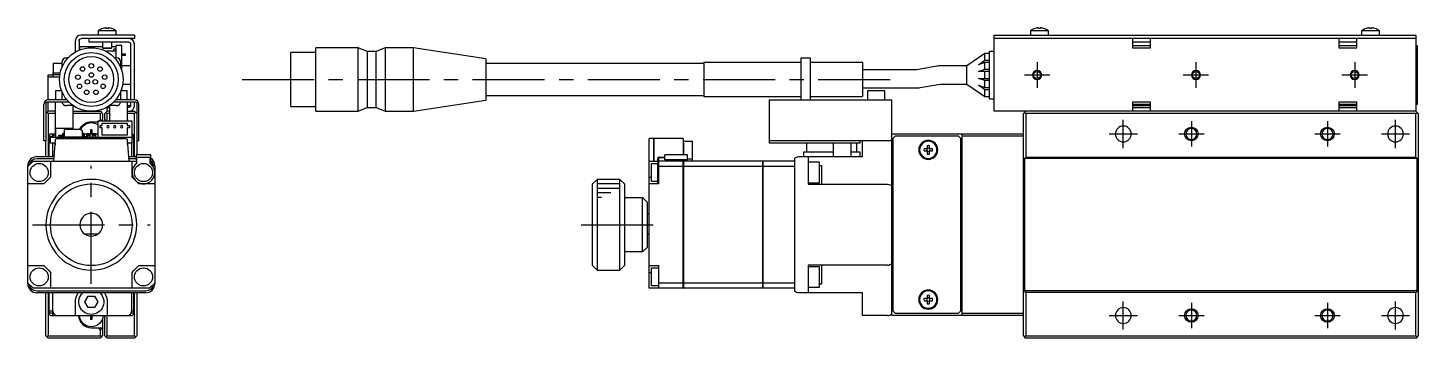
# Model space of a CAD drawing. Extents: x -1 to 643, y -8 to 203.
# Drawn here: x 336.5 to 643, y 73 to 141.4 of the extents above; entities that cross this region are included whole.
import ezdxf

# ---------------------------------------------------------------- set-up
doc = ezdxf.new("R2010")
doc.units = 0
doc.header["$LTSCALE"] = 0.5
doc.linetypes.add('CENTER', pattern=[50.8, 31.75, -6.35, 6.35, -6.35])
for name, color, linetype in [('MSM_CENTER', 1, 'CENTER'), ('MSM_CONTINUOUS', 7, 'CONTINUOUS'), ('MSM_NARROW', 5, 'CONTINUOUS')]:
    doc.layers.add(name, color=color, linetype=linetype)

msp = doc.modelspace()

# ---------------------------------------------------------------- linework, layer by layer
at = {"layer": 'MSM_CENTER'}
for p, q in [((559, 133.8), (559, 128.2)), ((594, 133.8), (594, 128.2)), ((629, 133.8), (629, 128.2)), ((383.75, 130), (528.75, 130)), ((556.2, 131), (561.8, 131)), ((591.2, 131), (596.8, 131)), ((626.2, 131), (631.8, 131)), ((578, 114.9), (578, 121.1)), ((593, 120.8), (593, 115.2)), ((623, 120.8), (623, 115.2)), ((638, 114.9), (638, 121.1)), ((574.9, 118), (581.1, 118)), ((590.2, 118), (595.8, 118)), ((620.2, 118), (625.8, 118)), ((634.9, 118), (641.1, 118)), ((350.5, 85), (350.5, 111)), ((337.5, 98), (363.5, 98)), ((458.5, 98), (476.5, 98)), ((578, 74.9), (578, 81.1)), ((593, 80.8), (593, 75.2)), ((623, 80.8), (623, 75.2)), ((638, 74.9), (638, 81.1)), ((574.9, 78), (581.1, 78)), ((590.2, 78), (595.8, 78)), ((620.2, 78), (625.8, 78)), ((634.9, 78), (641.1, 78))]:
    msp.add_line(p, q, dxfattribs=at)
at = {"layer": 'MSM_CONTINUOUS'}
for p, q in [((353.07, 141.26), (353.05, 141.26)), ((353.8, 141.26), (353.8, 141.39)), ((354.2, 141.26), (353.8, 141.26)), ((354.2, 141.39), (354.2, 141.26)), ((354.95, 141.26), (354.93, 141.26)), ((558.57, 141.26), (558.55, 141.26)), ((559.3, 141.26), (559.3, 141.39)), ((559.7, 141.26), (559.3, 141.26)), ((559.7, 141.39), (559.7, 141.26)), ((560.45, 141.26), (560.43, 141.26)), ((631.57, 141.26), (631.55, 141.26)), ((632.3, 141.26), (632.3, 141.39)), ((632.7, 141.26), (632.3, 141.26)), ((632.7, 141.39), (632.7, 141.26)), ((633.45, 141.26), (633.43, 141.26)), ((347, 136.06), (347, 138.6)), ((347.8, 138.5), (347.8, 136.46)), ((360, 139.8), (348.2, 139.8)), ((360, 139), (348.3, 139)), ((350, 138.2), (350, 139)), ((358.8, 138.2), (350, 138.2)), ((356, 140.7), (352, 140.7)), ((352, 140.7), (352, 139.8)), ((353, 138.2), (353, 137)), ((355, 137), (355, 138.2)), ((356, 139.8), (356, 140.7)), ((360, 139.8), (360, 139)), ((549.5, 139.8), (642.5, 139.8)), ((549.5, 123), (549.5, 139.8)), ((642.5, 139), (549.5, 139)), ((561.5, 140.7), (557.5, 140.7)), ((557.5, 140.7), (557.5, 139.8)), ((561.5, 139.8), (561.5, 140.7)), ((580, 139), (580, 137)), ((584, 138.2), (580, 138.2)), ((584, 137), (584, 139)), ((625.5, 139), (625.5, 137)), ((629.5, 138.2), (625.5, 138.2)), ((629.5, 137), (629.5, 139)), ((634.5, 140.7), (630.5, 140.7)), ((630.5, 140.7), (630.5, 139.8)), ((634.5, 139.8), (634.5, 140.7)), ((642.5, 139.8), (642.5, 123)), ((348, 137.25), (353, 137.25)), ((348, 136.54), (348, 137.25)), ((353, 137), (355, 137)), ((353, 137), (353.2, 136.8)), ((354.8, 136.8), (353.2, 136.8)), ((356, 136.25), (353.65, 136.25)), ((354.8, 136.8), (355, 137)), ((355, 137.25), (356, 137.25)), ((356, 136.7), (355.45, 136.7)), ((355.45, 136.25), (355.45, 136.7)), ((356, 134.75), (356, 137.5)), ((357.2, 137.5), (356, 137.5)), ((357.2, 132.03), (357.2, 137.5)), ((357.2, 135.62), (358, 135.62)), ((357.2, 135.38), (358, 135.38)), ((358, 135.38), (358, 135.62)), ((359.2, 125.5), (359.2, 137.8)), ((360, 125.5), (360, 137.8)), ((394.5, 124.05), (394.5, 135.95)), ((400, 135.95), (394.5, 135.95)), ((400, 123), (400, 137)), ((409.3, 137), (400, 137)), ((409.3, 123), (409.3, 137)), ((411.3, 136.15), (409.3, 137)), ((411.3, 136.15), (411.3, 123.85)), ((413.3, 136.15), (411.3, 136.15)), ((415.3, 137), (413.3, 136.15)), ((413.3, 123.85), (413.3, 136.15)), ((415.3, 137), (415.3, 123)), ((421.5, 137), (415.3, 137)), ((421.5, 123), (421.5, 137)), ((437.5, 134.57), (421.5, 137)), ((547.5, 135.75), (543.5, 133)), ((547.5, 134.25), (547.5, 135.75)), ((548.5, 135.75), (547.5, 135.75)), ((548.5, 125.75), (548.5, 136.25)), ((548.5, 136.25), (549.5, 136.25)), ((580, 137.5), (584, 137.5)), ((580, 137), (584, 137)), ((625.5, 137.5), (629.5, 137.5)), ((625.5, 137), (629.5, 137)), ((642.5, 137.5), (642.8, 137.5)), ((642.8, 137.5), (642.8, 124.5)), ((342.1, 133.5), (342.1, 131.5)), ((344, 133.5), (342.1, 133.5)), ((344, 133.75), (344, 132.6)), ((345.36, 134.75), (345, 134.75)), ((356, 134.75), (355.64, 134.75)), ((357, 132.6), (357, 133.75)), ((359.2, 133), (357.2, 133)), ((437.5, 134.57), (437.5, 125.43)), ((485.5, 133.5), (437.5, 133.5)), ((485.5, 133.75), (485.5, 126.25)), ((507, 133.75), (485.5, 133.75)), ((507, 134.75), (509, 134.75)), ((507, 125.5), (507, 134.75)), ((509, 134.75), (509, 125.5)), ((520.5, 133.75), (509, 133.75)), ((520.5, 133.75), (520.5, 126.25)), ((532.31, 132.13), (520.5, 132.13)), ((536.89, 132.92), (532.49, 132.15)), ((543.5, 133), (537.76, 133)), ((543.5, 129), (543.5, 133)), ((546.05, 133.25), (547.5, 134.25)), ((547.5, 133.75), (546.05, 133.25)), ((546.05, 131.75), (547.5, 132.25)), ((547.5, 134.25), (548.5, 134.25)), ((547.5, 132.25), (547.5, 133.75)), ((548.5, 133.75), (547.5, 133.75)), ((547.5, 132.25), (548.5, 132.25)), ((341, 131), (342, 131)), ((341, 125.5), (341, 131)), ((343.52, 130.5), (341, 130.5)), ((342, 131.5), (342, 130.5)), ((342, 131.5), (343.66, 131.5)), ((343.57, 131), (342, 131)), ((357.43, 129), (359.2, 129)), ((533.18, 128.21), (537.59, 128.98)), ((537.76, 129), (543.5, 129)), ((543.5, 129), (547.5, 126.25)), ((548.5, 131.75), (546.05, 131.75)), ((546.05, 130.25), (548.5, 130.25)), ((547.5, 129.75), (546.05, 130.25)), ((546.05, 128.75), (547.5, 128.25)), ((547.5, 127.75), (546.05, 128.75)), ((547.5, 130.25), (547.5, 131.75)), ((547.5, 128.25), (547.5, 129.75)), ((548.5, 129.75), (547.5, 129.75)), ((342.6, 127.5), (342.6, 125.5)), ((343.96, 127.5), (342.6, 127.5)), ((344, 127.4), (344, 125.5)), ((345, 125.5), (345, 125.67)), ((356, 125.67), (356, 125.5)), ((357, 125.5), (357, 127.4)), ((358.4, 127.5), (357.04, 127.5)), ((357.2, 127.5), (357.2, 127.97)), ((358.4, 125.5), (358.4, 127.5)), ((437.5, 126.5), (485.5, 126.5)), ((485.5, 126.25), (507, 126.25)), ((509, 126.25), (520.5, 126.25)), ((520.5, 128.13), (532.31, 128.13)), ((525.4, 127.5), (521.6, 127.5)), ((521.6, 127.5), (521.6, 125.5)), ((525.4, 125.5), (525.4, 127.5)), ((547.5, 128.25), (548.5, 128.25)), ((547.5, 126.25), (547.5, 127.75)), ((548.5, 127.75), (547.5, 127.75)), ((547.5, 126.25), (548.5, 126.25)), ((548.5, 125.75), (549.5, 125.75)), ((340, 116.5), (340, 124.5)), ((340.5, 124.8), (340.5, 116.5)), ((340.5, 122.5), (341, 123)), ((345.6, 125), (340.7, 125)), ((341, 122.5), (340.75, 122.75)), ((345.14, 125.5), (341, 125.5)), ((341, 123), (341, 125)), ((342.5, 123), (341, 123)), ((342.5, 125), (342.5, 118)), ((346.51, 124.25), (345, 124.25)), ((346.5, 119.08), (346.5, 124.25)), ((346.5, 123), (352.5, 123)), ((352.5, 123), (352.75, 122.75)), ((352.75, 122.75), (352.5, 122.5)), ((353, 122.5), (352.75, 122.75)), ((353.5, 122.5), (353.7, 122.7)), ((353.7, 122.7), (354, 123)), ((353.7, 122.7), (353.9, 122.5)), ((354, 123), (354, 123.8)), ((354, 123.8), (354.5, 123.8)), ((354.5, 123), (354, 123)), ((356, 124.25), (354.49, 124.25)), ((354.5, 124.25), (354.5, 120.9)), ((360.3, 125), (355.4, 125)), ((360, 125.5), (355.86, 125.5)), ((358.5, 120.9), (358.5, 125)), ((358.5, 124.3), (359, 124.3)), ((358.8, 123.8), (358.5, 123.8)), ((358.5, 123), (360, 123)), ((359, 123.85), (359, 124.3)), ((359.2, 124.2), (359.2, 125)), ((360, 124.2), (360, 125)), ((360, 123), (360.5, 122.5)), ((360.25, 122.75), (360, 122.5)), ((360.5, 124.8), (360.5, 116.5)), ((361, 116.5), (361, 124.5)), ((394.5, 124.05), (400, 124.05)), ((400, 123), (409.3, 123)), ((409.3, 123), (411.3, 123.85)), ((411.3, 123.85), (413.3, 123.85)), ((413.3, 123.85), (415.3, 123)), ((415.3, 123), (421.5, 123)), ((421.5, 123), (437.5, 125.43)), ((500, 116), (500, 125.5)), ((500, 125.5), (527, 125.5)), ((527, 78), (527, 125.5)), ((642.5, 123), (549.5, 123)), ((556.25, 122.75), (556, 122.5)), ((556.5, 123), (556.25, 122.75)), ((556.25, 122.75), (556.5, 122.5)), ((584, 125), (580, 125)), ((580, 125), (580, 123)), ((584, 124.5), (580, 124.5)), ((580, 124.3), (584, 124.3)), ((580, 123.8), (584, 123.8)), ((584, 123), (584, 125)), ((629.5, 125), (625.5, 125)), ((625.5, 125), (625.5, 123)), ((629.5, 124.5), (625.5, 124.5)), ((625.5, 124.3), (629.5, 124.3)), ((625.5, 123.8), (629.5, 123.8)), ((629.5, 123), (629.5, 125)), ((642.8, 124.5), (642.5, 124.5)), ((642.75, 122.75), (642.5, 123)), ((642.5, 122.5), (642.75, 122.75)), ((643, 122.5), (642.75, 122.75)), ((341, 122.5), (341, 113)), ((342.5, 122.5), (341, 122.5)), ((352.5, 122.5), (346.5, 122.5)), ((350.5, 120.7), (351.92, 120.7)), ((351.92, 120.9), (351.92, 117.2)), ((351.92, 120.9), (359.42, 120.9)), ((352.5, 121.2), (352.2, 120.9)), ((352.42, 119.85), (352.92, 119.85)), ((352.42, 119.35), (352.42, 119.85)), ((352.5, 121.2), (352.5, 122.5)), ((352.71, 120.9), (352.5, 121.2)), ((352.92, 119.85), (352.92, 120.4)), ((352.92, 120.4), (358.42, 120.4)), ((353, 122.5), (353, 121.26)), ((353.5, 121.26), (353.5, 122.5)), ((353.7, 120.9), (353.5, 121.26)), ((353.9, 122.5), (353.9, 120.9)), ((354.5, 122.5), (353.9, 122.5)), ((358.42, 120.4), (358.42, 119.85)), ((358.42, 119.85), (358.92, 119.85)), ((360, 122.5), (358.5, 122.5)), ((358.92, 119.85), (358.92, 119.35)), ((359.42, 120.9), (359.42, 117.2)), ((360, 113), (360, 122.5)), ((556, 73.5), (556, 122.5)), ((556.5, 122.5), (556.5, 112.9)), ((642.5, 122.5), (556.5, 122.5)), ((642.5, 112.9), (642.5, 122.5)), ((643, 122.5), (643, 73.5)), ((340.5, 116.5), (340, 116.5)), ((340.5, 113), (340.5, 116.5)), ((341.5, 118), (341, 117.5)), ((341.2, 113), (341.2, 117.5)), ((341.2, 117.5), (342, 117.5)), ((341.5, 117), (341.2, 117)), ((341.5, 118), (342.6, 118)), ((359.5, 117.2), (341.5, 117.2)), ((341.5, 116), (341.5, 117.2)), ((342, 117.2), (342, 118)), ((342.25, 112), (342.58, 116.72)), ((342.6, 119.2), (342.6, 117.2)), ((346.4, 119.2), (342.6, 119.2)), ((342.88, 117), (358.12, 117)), ((343.32, 117.75), (344.16, 117.75)), ((343.32, 117.2), (343.32, 117.75)), ((343.55, 117.2), (343.55, 117.43)), ((344.06, 117.43), (343.55, 117.43)), ((343.8, 117.2), (343.8, 117.43)), ((343.86, 117.2), (343.86, 117.43)), ((344.16, 117.53), (344.16, 117.86)), ((344.28, 117.2), (344.28, 117.28)), ((344.39, 117.86), (344.39, 117.53)), ((344.39, 117.75), (344.6, 117.75)), ((344.6, 118.19), (344.49, 118.19)), ((344.6, 117.96), (344.49, 117.96)), ((344.6, 117.4), (344.6, 118.98)), ((344.7, 119.08), (348.08, 119.08)), ((348.4, 117.3), (344.7, 117.3)), ((346.28, 117.2), (346.28, 117.3)), ((346.4, 119.08), (346.4, 119.2)), ((346.4, 117.2), (346.4, 117.3)), ((347, 117.3), (347, 117.2)), ((347.81, 117.2), (347.81, 117.3)), ((348.15, 119.05), (348.47, 118.73)), ((348.5, 118.66), (348.5, 117.4)), ((348.61, 118.19), (348.5, 118.19)), ((348.61, 117.96), (348.5, 117.96)), ((348.5, 117.75), (348.71, 117.75)), ((348.5, 117.63), (348.71, 117.63)), ((348.71, 117.86), (348.71, 117.53)), ((348.91, 118), (349.5, 118)), ((348.94, 117.53), (348.94, 117.86)), ((348.94, 117.75), (349, 117.75)), ((348.94, 117.63), (349, 117.63)), ((349, 117.44), (349, 118)), ((349, 117.2), (349, 117.2)), ((349.04, 117.43), (349.55, 117.43)), ((349.23, 117.43), (349.23, 117.2)), ((349.3, 117.43), (349.3, 117.2)), ((349.5, 118), (349.5, 118.05)), ((350.29, 118.05), (349.5, 118.05)), ((349.5, 117.43), (349.5, 118)), ((349.5, 118), (351.92, 118)), ((349.5, 117.75), (350.25, 117.75)), ((349.5, 117.63), (350.25, 117.63)), ((349.55, 117.43), (349.55, 117.2)), ((350.03, 118.05), (350.04, 118)), ((350.25, 117.2), (350.25, 118)), ((350.64, 118.9), (350.35, 118.9)), ((350.35, 118.9), (350.35, 118.11)), ((350.64, 118.37), (350.35, 118.37)), ((350.64, 118.9), (350.64, 118.11)), ((351.5, 118.05), (350.7, 118.05)), ((350.75, 117.2), (350.75, 118)), ((350.75, 117.75), (351.5, 117.75)), ((350.75, 117.63), (351.5, 117.63)), ((350.97, 118.05), (350.96, 118)), ((351.5, 118), (351.5, 118.05)), ((351.5, 117.2), (351.5, 118)), ((352.92, 119.35), (352.42, 119.35)), ((352.92, 117.7), (352.92, 119.35)), ((358.42, 117.7), (352.92, 117.7)), ((358.92, 119.35), (358.42, 119.35)), ((358.42, 119.35), (358.42, 117.7)), ((358.42, 116.72), (358.75, 112)), ((359.5, 118), (359.42, 118)), ((359.42, 117.5), (359.8, 117.5)), ((360, 117.5), (359.5, 118)), ((359.5, 116), (359.5, 117.2)), ((359.8, 117), (359.5, 117)), ((359.8, 117.5), (359.8, 113)), ((360.5, 116.5), (360.5, 113.4)), ((361, 116.5), (360.5, 116.5)), ((473.5, 84), (473.5, 117)), ((474.5, 117), (473.5, 117)), ((474.5, 112), (474.5, 117)), ((474.5, 116.99), (474.51, 116.99)), ((474.51, 117), (474.51, 112)), ((481, 117), (474.51, 117)), ((481, 117), (481, 113.4)), ((527, 116.5), (500, 116.5)), ((520, 116), (520, 116.5)), ((520.5, 113), (520.5, 116.5)), ((527, 118), (556, 118)), ((527.7, 117.5), (527.2, 117)), ((527.2, 117), (527.2, 79)), ((541.7, 117.5), (527.7, 117.5)), ((542.2, 117), (541.7, 117.5)), ((542.2, 79), (542.2, 117)), ((542.5, 78), (542.5, 118)), ((556, 117.5), (542.5, 117.5)), ((342.53, 116), (341.5, 116)), ((342, 113), (342, 116)), ((342.5, 116), (342.5, 115.58)), ((359.5, 116), (358.47, 116)), ((358.5, 115.58), (358.5, 116)), ((359.4, 113), (359.4, 116)), ((481, 116.4), (483, 116.4)), ((481, 116), (481.01, 116)), ((481.01, 116), (481.01, 113.4)), ((483, 112), (483, 116.4)), ((520, 116), (500, 116)), ((507.5, 114), (507.5, 113)), ((514, 114), (507.5, 114)), ((508.25, 114), (508.25, 116)), ((514, 116), (514, 113)), ((518, 113), (518, 116)), ((520, 114), (518, 114)), ((519.25, 114), (519.25, 116)), ((520, 113), (520, 114)), ((534.76, 114.74), (534.08, 114.74)), ((534.08, 114.26), (534.76, 114.26)), ((534.76, 115.42), (534.76, 114.74)), ((534.76, 114.26), (534.76, 113.58)), ((535.24, 114.74), (535.24, 115.42)), ((535.92, 114.74), (535.24, 114.74)), ((535.24, 113.58), (535.24, 114.26)), ((535.24, 114.26), (535.92, 114.26)), ((336.5, 85), (336.5, 111)), ((337.65, 112), (360.5, 112)), ((338.5, 113), (342.32, 113)), ((338.5, 112.62), (342.29, 112.62)), ((341.5, 112), (341.5, 108.5)), ((358.68, 113), (360.4, 113)), ((358.71, 112.62), (360.4, 112.62)), ((359.5, 108.5), (359.5, 112)), ((360.4, 113.4), (360.4, 112.3)), ((363.6, 113.4), (360.4, 113.4)), ((360.4, 112.3), (360.5, 112.3)), ((360.5, 112.9), (363.5, 112.9)), ((360.5, 111.5), (360.5, 112.9)), ((363.5, 111.5), (363.5, 112.9)), ((363.5, 112.3), (363.6, 112.3)), ((363.6, 112.3), (363.6, 113.4)), ((364.5, 111), (364.5, 85)), ((473.5, 112), (475.4, 112)), ((474, 111.5), (475.5, 111.5)), ((474, 107.5), (474, 111.5)), ((475.4, 107), (475.4, 112.6)), ((475.5, 112.6), (475.5, 107)), ((481, 112), (475.5, 112)), ((481, 110.85), (475.5, 110.85)), ((475.7, 112.9), (476.9, 112.9)), ((475.7, 112.8), (476.9, 112.8)), ((481.9, 113.4), (476.9, 113.4)), ((476.9, 112.3), (476.9, 113.4)), ((481.9, 112.3), (476.9, 112.3)), ((481, 84), (481, 112.3)), ((481, 111.99), (481.01, 111.99)), ((481, 110.84), (481.01, 110.84)), ((481.01, 112.3), (481.01, 84)), ((498.5, 112), (481.01, 112)), ((498.5, 110.85), (481.01, 110.85)), ((481.9, 112.3), (481.9, 113.4)), ((481.9, 112.5), (483, 112.5)), ((498.5, 84), (498.5, 112)), ((498.5, 111.99), (498.51, 111.99)), ((498.5, 110.84), (498.51, 110.84)), ((498.51, 112), (498.51, 84)), ((505.5, 112), (498.51, 112)), ((505.5, 110.85), (498.51, 110.85)), ((505.5, 112.62), (505.5, 83.38)), ((506.5, 113), (520.5, 113)), ((508.5, 113), (508.5, 106.9)), ((511, 111.75), (508.5, 111.75)), ((511, 107.25), (511, 111.75)), ((511, 111.08), (511.5, 111.08)), ((511.5, 111.08), (511.5, 106.9)), ((527.2, 112.25), (527, 112.25)), ((542.5, 112.25), (542.2, 112.25)), ((542.5, 111.75), (542.2, 111.75)), ((556.2, 112.6), (556.5, 112.9)), ((556.2, 112.6), (556.2, 83.4)), ((642.8, 112.6), (556.2, 112.6)), ((556.5, 112.9), (642.5, 112.9)), ((642.5, 112.9), (642.8, 112.6)), ((642.8, 83.4), (642.8, 112.6)), ((462, 108), (461, 107)), ((467, 108), (462, 108)), ((462, 108), (462, 88)), ((468, 107), (467, 108)), ((467, 88), (467, 108)), ((473.5, 108.5), (474, 108.5)), ((475.4, 107.5), (474, 107.5)), ((527.2, 108), (527, 108)), ((340, 107), (336.5, 107)), ((364.5, 107), (361, 107)), ((461, 89), (461, 107)), ((468, 107), (468, 89)), ((475.5, 107), (473.5, 107)), ((508.5, 107.25), (511, 107.25)), ((508.5, 106.9), (526, 106.9)), ((527.2, 107), (527, 107)), ((527.2, 105.5), (527, 105.5)), ((542.2, 106.25), (542.5, 106.25)), ((468, 104), (472, 104)), ((472, 92), (472, 104)), ((473, 103), (472, 104)), ((473, 103), (473, 93)), ((542.3, 103), (542.2, 103)), ((542.3, 93), (542.3, 103)), ((542.5, 102.8), (542.3, 103)), ((473, 100.5), (473.5, 100.5)), ((349, 96), (352, 96)), ((473, 96), (473.5, 96)), ((472, 92), (468, 92)), ((472, 92), (473, 93)), ((542.2, 93), (542.3, 93)), ((542.3, 93), (542.5, 93.2)), ((336.5, 89), (340, 89)), ((361, 89), (364.5, 89)), ((461, 89), (462, 88)), ((467, 88), (468, 89)), ((473.5, 89), (475.5, 89)), ((475.5, 89), (475.5, 84)), ((508.5, 89.1), (508.5, 83)), ((526, 89.1), (508.5, 89.1)), ((511.5, 89.1), (511.5, 84.92)), ((527, 90.5), (527.2, 90.5)), ((527.2, 89), (527, 89)), ((542.5, 89.75), (542.2, 89.75)), ((341.5, 87.5), (341.5, 84)), ((359.5, 84), (359.5, 87.5)), ((462, 88), (467, 88)), ((473.5, 87.5), (474, 87.5)), ((474, 88.5), (475.5, 88.5)), ((474, 84.5), (474, 88.5)), ((511, 88.75), (508.5, 88.75)), ((511, 84.25), (511, 88.75)), ((527, 88), (527.2, 88)), ((363.35, 84), (337.65, 84)), ((362.5, 83.38), (338.5, 83.38)), ((362.5, 83), (338.5, 83)), ((340.5, 73.5), (340.5, 83)), ((341, 83), (341, 73.5)), ((341.2, 78.5), (341.2, 83)), ((342, 79), (342, 83)), ((359.4, 79), (359.4, 83)), ((359.8, 83), (359.8, 78.5)), ((360, 73.5), (360, 83)), ((360.5, 83), (360.5, 73.5)), ((481, 84), (473.5, 84)), ((475.5, 84.5), (474, 84.5)), ((481, 85.15), (475.5, 85.15)), ((481, 85.16), (481.01, 85.16)), ((481, 84.01), (481.01, 84.01)), ((498.5, 85.15), (481.01, 85.15)), ((498.5, 84), (481.01, 84)), ((498.5, 85.16), (498.51, 85.16)), ((498.5, 84.01), (498.51, 84.01)), ((505.5, 85.15), (498.51, 85.15)), ((505.5, 84), (498.51, 84)), ((520.5, 83), (506.5, 83)), ((508.5, 84.25), (511, 84.25)), ((511.5, 84.92), (511, 84.92)), ((520.5, 78), (520.5, 83)), ((527, 83.75), (527.2, 83.75)), ((542.2, 84.25), (542.5, 84.25)), ((542.2, 83.75), (542.5, 83.75)), ((556.5, 83.1), (556.2, 83.4)), ((642.8, 83.4), (556.2, 83.4)), ((556.5, 83.1), (556.5, 73.5)), ((642.5, 83.1), (556.5, 83.1)), ((642.8, 83.4), (642.5, 83.1)), ((642.5, 73.5), (642.5, 83.1)), ((347, 78), (347, 81)), ((349.06, 81), (349.78, 82.25)), ((349.78, 79.75), (349.06, 81)), ((349.78, 82.25), (351.22, 82.25)), ((351.22, 79.75), (349.78, 79.75)), ((351.22, 82.25), (351.94, 81)), ((351.94, 81), (351.22, 79.75)), ((354, 81), (354, 78)), ((534.76, 81.74), (534.08, 81.74)), ((534.08, 81.26), (534.76, 81.26)), ((534.76, 82.42), (534.76, 81.74)), ((534.76, 81.26), (534.76, 80.58)), ((535.24, 81.74), (535.24, 82.42)), ((535.92, 81.74), (535.24, 81.74)), ((535.24, 80.58), (535.24, 81.26)), ((535.24, 81.26), (535.92, 81.26)), ((341, 78.5), (341.5, 78)), ((341.2, 79), (342, 79)), ((342, 78.5), (341.2, 78.5)), ((341.5, 78), (359.5, 78)), ((342, 78), (342, 79)), ((349.5, 77.95), (349.5, 78)), ((350.29, 77.95), (349.5, 77.95)), ((350.04, 78), (350.03, 77.95)), ((350.35, 77.9), (350.35, 77.1)), ((350.35, 77.63), (350.64, 77.63)), ((350.64, 77.1), (350.35, 77.1)), ((350.64, 77.9), (350.64, 77.1)), ((351.5, 77.95), (350.7, 77.95)), ((350.96, 78), (350.97, 77.95)), ((351.5, 77.95), (351.5, 78)), ((353, 77.39), (353, 73.5)), ((353.5, 73.5), (353.5, 78)), ((353.9, 78), (353.9, 73.5)), ((359, 78), (359, 78.2)), ((359.8, 78.5), (359.27, 78.5)), ((359.4, 79), (359.8, 79)), ((359.5, 78), (360, 78.5)), ((526, 78), (520.5, 78)), ((556, 78), (527, 78)), ((527.2, 79), (527.7, 78.5)), ((527.7, 78.5), (541.7, 78.5)), ((541.7, 78.5), (542.2, 79)), ((542.5, 78.5), (556, 78.5)), ((350.5, 75.3), (353, 75.3)), ((352, 75.3), (352.5, 74.8)), ((352.5, 74.8), (352.85, 75.3)), ((352.5, 73.5), (352.5, 74.8)), ((341, 73), (340.5, 73.5)), ((340.75, 73.25), (341, 73.5)), ((341, 73.5), (352.5, 73.5)), ((352.5, 73), (341, 73)), ((352.5, 73.5), (352.75, 73.25)), ((352.75, 73.25), (352.5, 73)), ((352.75, 73.25), (353, 73.5)), ((353.7, 73.3), (353.5, 73.5)), ((353.9, 73.5), (353.7, 73.3)), ((354, 73), (353.7, 73.3)), ((353.9, 73.5), (360, 73.5)), ((360, 73), (354, 73)), ((360, 73.5), (360.25, 73.25)), ((360.5, 73.5), (360, 73)), ((556, 73.5), (556.25, 73.25)), ((556.5, 73.5), (556.25, 73.25)), ((556.25, 73.25), (556.5, 73)), ((556.5, 73.5), (642.5, 73.5)), ((642.5, 73), (556.5, 73)), ((642.75, 73.25), (642.5, 73.5)), ((642.5, 73), (642.75, 73.25)), ((642.75, 73.25), (643, 73.5))]:
    msp.add_line(p, q, dxfattribs=at)
for centre, radius in [((350.5, 130), 7), ((350.5, 130), 5.95), ((348.57, 132.3), 0.5), ((350.5, 133), 0.5), ((352.43, 132.3), 0.5), ((347.55, 130.52), 0.5), ((347.9, 128.5), 0.5), ((349.63, 129.5), 0.5), ((350.5, 131), 0.5), ((351.37, 129.5), 0.5), ((353.1, 128.5), 0.5), ((353.45, 130.52), 0.5), ((559, 131), 0.783), ((594, 131), 0.783), ((629, 131), 0.783), ((349.47, 127.18), 0.5), ((351.53, 127.18), 0.5), ((339, 109.5), 2), ((362, 109.5), 2), ((350.5, 98), 9), ((339, 86.5), 2), ((362, 86.5), 2)]:
    msp.add_circle(centre, radius, dxfattribs=at)
at = {"layer": 'MSM_CONTINUOUS', "extrusion": (0, 0, -1)}
for centre, radius in [((-350.5, 130), 5), ((-354.17, 119.6), 0.25), ((-355.67, 119.6), 0.25), ((-357.17, 119.6), 0.25), ((-578, 118), 1.75), ((-638, 118), 1.75), ((-535, 114.5), 2.1), ((-593, 118), 1.23), ((-623, 118), 1.23), ((-535, 114.5), 1.9), ((-350.5, 98), 10), ((-350.5, 98), 2.5), ((-535, 81.5), 2.1), ((-535, 81.5), 1.9), ((-578, 78), 1.75), ((-638, 78), 1.75), ((-593, 78), 1.23), ((-623, 78), 1.23)]:
    msp.add_circle(centre, radius, dxfattribs=at)
at = {"layer": 'MSM_CONTINUOUS'}
for centre, radius, start, end in [((354, 138.2), 3.2, 107.27, 128.6822), ((354, 138.2), 3.19, 93.5904, 106.9053), ((354, 138.2), 3.19, 73.0947, 86.4096), ((354, 138.2), 3.2, 51.3178, 72.73), ((559.5, 138.2), 3.2, 107.27, 128.6822), ((559.5, 138.2), 3.19, 93.5904, 106.9053), ((559.5, 138.2), 3.19, 73.0947, 86.4096), ((559.5, 138.2), 3.2, 51.3178, 72.73), ((632.5, 138.2), 3.2, 107.27, 128.6822), ((632.5, 138.2), 3.19, 93.5904, 106.9053), ((632.5, 138.2), 3.19, 73.0947, 86.4096), ((632.5, 138.2), 3.2, 51.3178, 72.73), ((348.2, 138.6), 1.2, 90, 180), ((358.8, 137.8), 1.2, 0, 90), ((345, 133.75), 1, 90, 180), ((356, 133.75), 1, 0, 90), ((537.76, 128), 5, 90, 100), ((532.31, 133.13), 5, 270, 280), ((341, 124.5), 1, 90, 180), ((345, 125.25), 1, 194.4775, 270), ((356, 125.25), 1, 270, 345.5225), ((358.8, 124.2), 1.2, 270, 0), ((360, 124.5), 1, 0, 90), ((353.75, 120.6), 1, 138.5904, 162.5424), ((343, 117), 1, 113.5783, 168.463), ((344.06, 117.53), 0.33, 270, 0), ((344.49, 117.86), 0.33, 90, 180), ((344.7, 118.98), 0.1, 90, 180), ((344.7, 117.4), 0.1, 180, 270), ((348.08, 118.98), 0.1, 45, 90), ((348.4, 117.4), 0.1, 270, 0), ((348.4, 118.66), 0.1, 0, 45), ((348.61, 117.86), 0.33, 0, 90), ((349.04, 117.53), 0.33, 180, 270), ((535, 114.5), 0.95, 165.3667, 194.6333), ((535, 114.5), 0.365, 138.8496, 221.1504), ((535, 114.5), 0.95, 75.3667, 104.6333), ((535, 114.5), 0.365, 48.8496, 131.1504), ((535, 114.5), 0.365, 228.8496, 311.1504), ((535, 114.5), 0.95, 255.3667, 284.6333), ((535, 114.5), 0.365, 318.8496, 41.1504), ((535, 114.5), 0.95, 345.3667, 14.6333), ((338.5, 111), 2, 90, 180), ((362, 109.5), 2.5, 126.8699, 53.1301), ((362.5, 111), 2, 0, 56.633), ((475.7, 112.6), 0.3, 90, 180), ((526, 90.6), 1.5, 270, 311.8103), ((338.5, 85), 2, 180, 270), ((362.5, 85), 2, 270, 0), ((535, 81.5), 0.95, 165.3667, 194.6333), ((535, 81.5), 0.365, 138.8496, 221.1504), ((535, 81.5), 0.95, 75.3667, 104.6333), ((535, 81.5), 0.365, 48.8496, 131.1504), ((535, 81.5), 0.365, 228.8496, 311.1504), ((535, 81.5), 0.95, 255.3667, 284.6333), ((535, 81.5), 0.365, 318.8496, 41.1504), ((535, 81.5), 0.95, 345.3667, 14.6333), ((343, 79), 1, 180, 270), ((350.5, 78.1), 2.8, 182.0467, 270), ((358.4, 79), 1, 270, 0), ((526, 79.5), 1.5, 270, 311.8103)]:
    msp.add_arc(centre, radius, start, end, dxfattribs=at)
at = {"layer": 'MSM_CONTINUOUS', "extrusion": (0, 0, -1)}
for centre, radius, start, end in [((-348.3, 138.5), 0.5, 0, 90), ((-358.8, 137.8), 0.4, 90, 180), ((-532.31, 133.13), 1, 260, 270), ((-537.76, 128), 1, 80, 90), ((-340.7, 124.8), 0.2, 0, 90), ((-358.8, 124.2), 0.4, 180, 270), ((-360.3, 124.8), 0.2, 90, 180), ((-350.5, 117.9), 2.8, 24.9248, 90), ((-350.5, 117.9), 2.6, 25.911, 123.2351), ((-342.88, 116.7), 0.3, 4, 90), ((-344.06, 117.53), 0.1, 180, 270), ((-344.49, 117.86), 0.1, 0, 90), ((-348.61, 117.86), 0.1, 90, 180), ((-349.04, 117.53), 0.1, 270, 0), ((-350.29, 118.11), 0.06, 180, 270), ((-350.7, 118.11), 0.06, 270, 0), ((-358.12, 116.7), 0.3, 90, 176), ((-350.5, 98), 19, 42.5369, 47.4631), ((-338.5, 111), 1.62, 9.7265, 90), ((-362.5, 111), 1.62, 128.1727, 170.2735), ((-350.5, 98), 19, 133.1736, 137.4631), ((-475.7, 112.6), 0.2, 0, 90), ((-506.5, 111.5), 1.5, 48.1897, 90), ((-327.34, 121.16), 19, 221.7998, 228.2002), ((-373.66, 121.16), 19, 311.7998, 318.2002), ((-526, 105.4), 1.5, 90, 131.8103), ((-327.34, 74.84), 19, 131.7998, 138.2002), ((-373.66, 74.84), 19, 41.7998, 48.2002), ((-350.5, 98), 19, 312.5369, 317.4631), ((-338.5, 85), 1.62, 270, 350.2735), ((-350.5, 81), 3.5, 0, 34.8499), ((-350.5, 81), 2.75, 133.3418, 46.6582), ((-350.5, 81), 3.5, 145.1501, 180), ((-362.5, 85), 1.62, 189.7265, 270), ((-350.5, 98), 19, 222.5369, 227.4631), ((-506.5, 84.5), 1.5, 270, 311.8103), ((-350.5, 78.1), 2.6, 182.2042, 357.7958), ((-350.29, 77.9), 0.06, 90, 180), ((-350.7, 77.9), 0.06, 0, 90)]:
    msp.add_arc(centre, radius, start, end, dxfattribs=at)
at = {"layer": 'MSM_NARROW'}
for p, q in [((467, 107), (462, 107)), ((467, 106), (462, 106)), ((465, 105), (462, 105)), ((463, 104), (462, 104))]:
    msp.add_line(p, q, dxfattribs=at)
at = {"layer": 'MSM_NARROW', "extrusion": (0, 0, -1)}
for centre in [(-559, 131), (-594, 131), (-629, 131)]:
    msp.add_circle(centre, 1, dxfattribs=at)
at = {"layer": 'MSM_NARROW'}
for centre in [(593, 118), (623, 118), (593, 78), (623, 78)]:
    msp.add_circle(centre, 1.5, dxfattribs=at)

doc.saveas('drawing.dxf')
